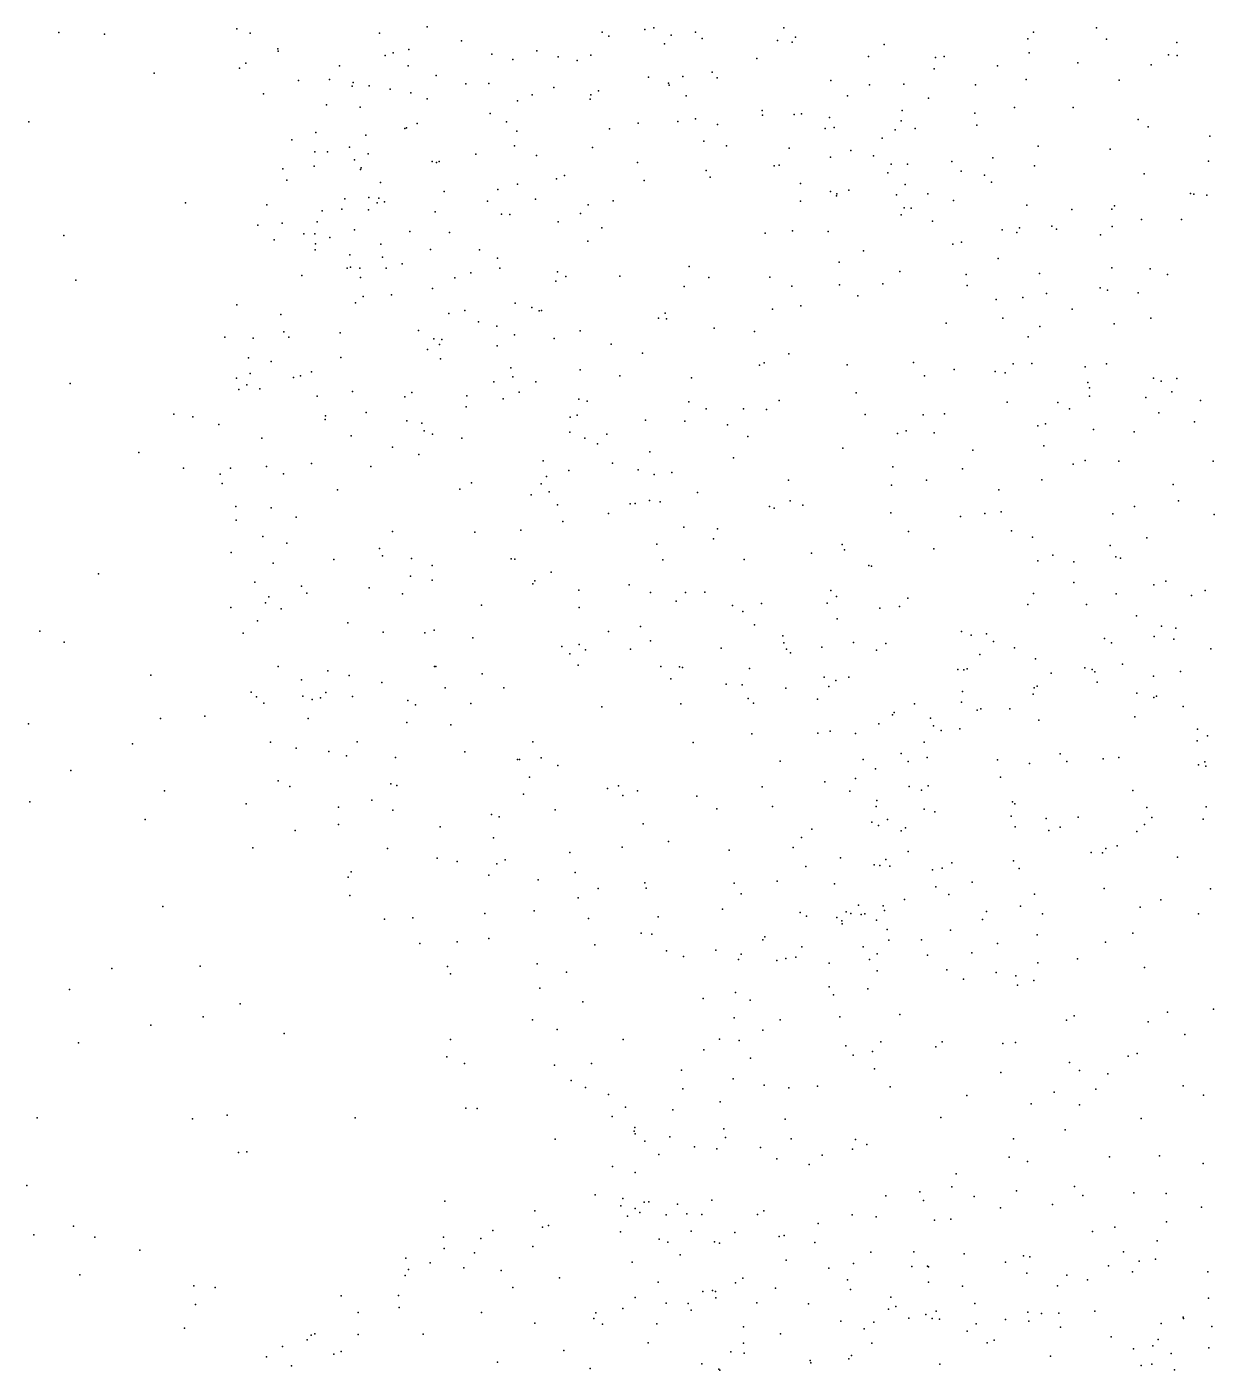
# Model space of a CAD drawing. Header units: metres. Extents: x -23.9 to 23.9, y -28.5 to 28.5.
# Drawn here: x -5.956 to -4.475, y 3.367 to 5.043 of the extents above; entities that cross this region are included whole.
import ezdxf

# ---------------------------------------------------------------- set-up
doc = ezdxf.new("R2010")
doc.units = ezdxf.units.M

msp = doc.modelspace()

# ---------------------------------------------------------------- linework, layer by layer
for p in [(-5.9161, 5.0362, 17.8818), (-5.8589, 5.0341, 20.8689), (-5.6941, 5.0406, -17.7011), (-5.6772, 5.0353, 1.3025), (-5.5159, 5.0353, 27.6552), (-5.4567, 5.0432, 28.8668), (-5.2383, 5.0364, 16.7361), (-5.2298, 5.0314, 16.9407), (-5.1849, 5.0399, 16.5648), (-5.1739, 5.0421, 14.6139), (-5.152, 5.033, 26.9834), (-5.1216, 5.0365, 16.4817), (-5.1134, 5.0285, 14.4303), (-5.0117, 5.042, 15.9918), (-4.9971, 5.0304, 16.3743), (-4.7073, 5.0281, 14.0381), (-4.7, 5.0365, 14.1394), (-4.6215, 5.0421, 14.1731), (-4.6092, 5.0279, 17.331), (-5.6428, 5.0157, 15.5616), (-5.6425, 5.0128, 15.0385), (-5.4988, 5.011, 28.7945), (-5.4793, 5.0149, 28.2329), (-5.4137, 5.0257, 14.7517), (-5.3198, 5.0134, 27.3421), (-5.1603, 5.0221, 21.286), (-5.0195, 5.0262, 13.7534), (-5.0014, 5.024, 17.2594), (-4.8864, 5.0213, 26.6382), (-4.5213, 5.0237, 14.2144), (-5.6828, 4.998, 7.1336), (-5.5659, 4.9947, 27.7779), (-5.5089, 5.0076, 27.569), (-5.4801, 4.9947, 28.1022), (-5.3759, 5.0091, 14.0882), (-5.3496, 5.0025, 14.2432), (-5.2933, 5.006, 15.9123), (-5.2695, 5.0012, -17.4579), (-5.2522, 5.0078, 14.3429), (-5.0454, 5.0037, 16.4456), (-4.906, 5.0064, 13.7478), (-4.8224, 5.0048, 2.3261), (-4.8117, 5.0062, 7.4848), (-4.7451, 4.9946, 26.0982), (-4.7058, 5.0109, 17.3295), (-4.6448, 4.9984, 26.5479), (-4.5535, 4.9959, 25.7669), (-4.5317, 5.0082, 29.1275), (-4.5211, 5.0073, 26.5471), (-5.7969, 4.9854, 16.4765), (-5.6905, 4.9918, 15.3062), (-5.5783, 4.9777, 14.9468), (-5.4454, 4.9827, 15.8069), (-5.1805, 4.9805, 16.6968), (-5.1374, 4.9812, 16.6022), (-5.1009, 4.9867, 13.7114), (-5.0949, 4.9795, 15.9542), (-4.8243, 4.991, 13.7605), (-4.7093, 4.9777, 13.8385), (-5.6171, 4.9763, -12.5616), (-5.55, 4.9694, 28.4876), (-5.5486, 4.9739, 28.6051), (-5.5287, 4.9697, 28.3617), (-5.5025, 4.9655, 14.8482), (-5.4769, 4.9611, 28.8621), (-5.4081, 4.9721, 13.9742), (-5.3797, 4.9726, 11.7657), (-5.2983, 4.9677, 14.6805), (-5.2429, 4.9635, 14.4372), (-5.1555, 4.9729, 16.9912), (-5.1547, 4.9706, 14.5227), (-4.9532, 4.9764, 16.0317), (-4.9046, 4.9709, 16.2147), (-4.8619, 4.9716, -16.3756), (-4.7725, 4.971, 17.2837), (-4.5932, 4.9768, -16.9534), (-5.6607, 4.9596, 15.1426), (-5.582, 4.9459, 27.909), (-5.4565, 4.9536, 14.0837), (-5.3439, 4.9511, 14.3779), (-5.3257, 4.9586, -12.5888), (-5.2533, 4.9528, 13.7237), (-5.2523, 4.9586, 27.2282), (-5.1336, 4.957, 26.8611), (-4.9324, 4.9571, 29.2222), (-4.8312, 4.9542, 26.5835), (-5.5399, 4.943, 28.701), (-5.3778, 4.9352, -22.8489), (-5.1219, 4.9284, 13.6322), (-5.0385, 4.939, 16.5341), (-5.0381, 4.9329, 29.2096), (-4.9989, 4.9337, 17.1375), (-4.9895, 4.9349, 13.6281), (-4.9546, 4.93, 16.4787), (-4.8642, 4.9387, 16.3895), (-4.7733, 4.9357, 29.2206), (-4.7239, 4.9427, 24.4075), (-4.6508, 4.9427, 29.1897), (-4.5697, 4.9275, 26.5141), (-5.9535, 4.9248, 22.1607), (-5.5952, 4.9115, 12.2773), (-5.4842, 4.9164, 14.1971), (-5.4822, 4.9171, 13.9561), (-5.4691, 4.9228, 16.6861), (-5.3577, 4.9247, 29.0282), (-5.3448, 4.9131, 14.749), (-5.2289, 4.916, 29.1284), (-5.1932, 4.9231, 26.9739), (-5.1437, 4.925, 29.1734), (-5.0942, 4.9213, 16.6791), (-4.9602, 4.9166, 26.6467), (-4.9487, 4.9175, 24.7465), (-4.8728, 4.9147, 16.2722), (-4.8651, 4.9258, 17.202), (-4.8479, 4.9164, 13.6406), (-4.7709, 4.9205, 13.6928), (-4.557, 4.9186, 14.0203), (-5.6254, 4.9021, 27.7435), (-5.5331, 4.908, 15.6732), (-5.3475, 4.8946, 13.7077), (-5.1115, 4.9007, 15.9243), (-5.0831, 4.8949, 16.8353), (-4.8889, 4.9045, 16.15), (-4.6945, 4.8944, 17.1825), (-4.4803, 4.9068, 29.1063), (-5.5968, 4.8872, 27.5746), (-5.5808, 4.8874, 28.0279), (-5.5534, 4.8933, 27.4802), (-5.5472, 4.8771, 14.9624), (-5.5299, 4.8846, 14.1021), (-5.3959, 4.8842, -19.458), (-5.32, 4.8826, 12.474), (-5.2501, 4.8926, 13.6387), (-5.0049, 4.8917, 17.0372), (-4.9535, 4.8805, 16.5815), (-4.9279, 4.8889, 13.5901), (-4.8996, 4.8825, 17.1199), (-4.7509, 4.8797, 26.5258), (-4.6045, 4.8907, 13.8113), (-5.6366, 4.8661, 27.6631), (-5.5974, 4.8692, 15.0695), (-5.5397, 4.8653, -16.7838), (-5.539, 4.8674, 14.0123), (-5.4501, 4.8752, 14.3738), (-5.445, 4.8739, 13.777), (-5.4414, 4.8752, 27.3229), (-5.1941, 4.8741, 15.8996), (-5.1085, 4.8638, 26.7736), (-5.0237, 4.8697, 16.9441), (-5.0176, 4.8707, 16.6715), (-4.8821, 4.861, 15.9617), (-4.8778, 4.8719, 29.2381), (-4.8572, 4.8719, -20.6096), (-4.8022, 4.8754, 17.1429), (-4.7905, 4.8632, 16.3869), (-4.6988, 4.8699, 13.6752), (-4.4821, 4.8758, 17.047), (-5.6316, 4.8521, 15.3497), (-5.5147, 4.849, 28.2782), (-5.3439, 4.8468, -18.9903), (-5.2952, 4.8535, 15.8446), (-5.2854, 4.8579, 14.5441), (-5.1859, 4.8517, 6.2751), (-5.1034, 4.8556, 13.5592), (-4.9907, 4.8479, -15.1153), (-4.8604, 4.8466, 16.5875), (-4.7613, 4.8582, 16.4901), (-4.7527, 4.8495, 29.2231), (-4.5621, 4.8598, 17.0838), (-5.559, 4.8288, 28.5125), (-5.5291, 4.8304, 27.3995), (-5.5169, 4.8294, 13.8434), (-5.4353, 4.8377, 28.9335), (-5.3684, 4.8401, -13.1869), (-5.3215, 4.8284, 14.7802), (-4.9534, 4.8377, 16.7556), (-4.946, 4.8324, 16.8637), (-4.9454, 4.835, 7.8063), (-4.9307, 4.8395, 16.673), (-4.8709, 4.8336, 26.5611), (-4.8322, 4.835, 15.8634), (-4.7999, 4.8267, 16.3058), (-4.5042, 4.8352, 16.9242), (-4.5002, 4.8343, 13.9217), (-4.484, 4.8331, 14.0134), (-5.7578, 4.8238, 2.1124), (-5.6565, 4.8213, 27.8679), (-5.5874, 4.8138, 15.458), (-5.5628, 4.8158, 28.1461), (-5.5297, 4.8151, 15.5975), (-5.5189, 4.8238, 28.769), (-5.5096, 4.8251, 14.3417), (-5.4465, 4.8125, 14.4463), (-5.3812, 4.8259, 15.7716), (-5.2653, 4.8103, 14.6288), (-5.2558, 4.8213, 29.1087), (-5.2244, 4.8261, 26.9948), (-4.9909, 4.8256, 26.5891), (-4.8615, 4.8174, 16.9712), (-4.8528, 4.8168, 13.5502), (-4.7087, 4.8209, 12.6593), (-4.6522, 4.8154, 16.9917), (-4.6023, 4.8156, 16.6099), (-4.5993, 4.8198, 26.492), (-5.6677, 4.7959, 27.714), (-5.6372, 4.7983, 27.9889), (-5.5935, 4.7999, 14.0992), (-5.3639, 4.8095, -14.7027), (-5.3534, 4.8091, 29.0312), (-5.2933, 4.7999, 27.1734), (-4.8653, 4.8085, 16.7533), (-4.826, 4.8007, 16.8604), (-4.6774, 4.7946, 13.6222), (-4.6021, 4.7941, 13.6963), (-4.5653, 4.8029, 16.8134), (-4.5158, 4.803, 13.8326), (-5.9096, 4.783, 24.2081), (-5.6472, 4.7773, 27.5819), (-5.6104, 4.7849, 28.0694), (-5.5966, 4.7849, 14.0129), (-5.5779, 4.7802, 15.3748), (-5.5471, 4.7901, 28.6408), (-5.4783, 4.788, 27.3108), (-5.4287, 4.7866, 17.3719), (-5.2386, 4.7923, 13.5512), (-5.0351, 4.786, 13.5006), (-5.001, 4.7887, 15.867), (-4.9563, 4.7877, 29.2199), (-4.7393, 4.7899, 16.3819), (-4.7211, 4.7867, 16.8402), (-4.7178, 4.7923, 16.7517), (-4.6715, 4.7907, 29.1959), (-4.6166, 4.7839, 16.5178), (-5.5963, 4.7652, 13.9245), (-5.5958, 4.7725, 27.4591), (-5.5141, 4.772, 13.7556), (-5.4523, 4.7653, 28.8942), (-5.3914, 4.7651, 27.2381), (-5.2561, 4.7758, 27.0844), (-4.9122, 4.7637, 13.4995), (-4.801, 4.7719, 16.2038), (-4.7899, 4.7744, 26.5252), (-5.5531, 4.7586, 15.1569), (-5.5521, 4.7434, 28.5505), (-5.5124, 4.756, 15.0601), (-5.4877, 4.7477, -13.7759), (-5.3687, 4.7545, 14.8795), (-5.1297, 4.7441, 15.8237), (-4.9427, 4.7496, 26.5982), (-4.7442, 4.7541, 15.8102), (-5.8947, 4.7273, 16.2635), (-5.6128, 4.7332, 14.2524), (-5.5564, 4.7421, 15.2581), (-5.5404, 4.742, 15.4484), (-5.5398, 4.7304, 28.4417), (-5.5075, 4.7422, 15.527), (-5.422, 4.73, 15.6407), (-5.402, 4.7364, 14.559), (-5.3658, 4.742, 13.5809), (-5.294, 4.7374, 15.7603), (-5.2836, 4.7317, 14.6611), (-5.2162, 4.7323, 26.9408), (-5.105, 4.7307, 12.9059), (-5.029, 4.7309, 26.6572), (-4.8671, 4.7379, 26.5482), (-4.7843, 4.7344, 15.9815), (-4.6927, 4.7353, 25.1028), (-4.6023, 4.7424, 9.253), (-4.5548, 4.7414, 26.4808), (-4.5332, 4.7343, 13.7177), (-5.4497, 4.7168, 9.2739), (-5.2959, 4.726, 14.821), (-5.1359, 4.7192, 29.1643), (-5.0016, 4.7197, 13.4587), (-4.9423, 4.7212, 11.0617), (-4.8882, 4.7227, 29.2203), (-4.7831, 4.7207, 16.0824), (-4.684, 4.7106, 13.5586), (-4.6171, 4.7176, 5.7612), (-4.6079, 4.7145, 13.6159), (-4.5697, 4.7115, 29.1479), (-5.6938, 4.6964, 27.6836), (-5.5458, 4.6987, 28.2116), (-5.5363, 4.707, 28.6267), (-5.5008, 4.7088, 28.7745), (-5.3466, 4.6984, 25.9616), (-5.3261, 4.6931, 13.5251), (-4.9903, 4.6951, -18.0475), (-4.9192, 4.7075, 15.7949), (-4.7468, 4.7031, 16.2125), (-4.7137, 4.7056, 15.7136), (-5.6389, 4.6845, 13.9172), (-5.4293, 4.6857, 9.6597), (-5.4094, 4.6894, 14.9974), (-5.3167, 4.6891, 29.0385), (-5.3137, 4.6893, 14.8976), (-5.168, 4.6799, 15.7614), (-5.1596, 4.686, 13.4603), (-5.1581, 4.6789, 26.8228), (-5.0259, 4.6912, 15.7936), (-4.7383, 4.6798, -23.2205), (-4.6521, 4.6912, 26.4897), (-4.5537, 4.6797, 24.6961), (-5.6351, 4.6629, 27.4733), (-5.565, 4.6613, 27.3716), (-5.4674, 4.6642, 15.4358), (-5.3926, 4.675, 28.944), (-5.3696, 4.6697, 14.6169), (-5.2656, 4.6641, 27.0709), (-5.0985, 4.6672, 26.7397), (-5.048, 4.6631, 29.1757), (-4.8093, 4.6734, 15.7154), (-4.6923, 4.6692, 15.8725), (-4.5995, 4.6727, 16.3888), (-5.7089, 4.6562, 27.777), (-5.6737, 4.6547, 23.726), (-5.6292, 4.656, -13.0253), (-5.4481, 4.6541, 1.1572), (-5.4411, 4.6468, 15.1544), (-5.4384, 4.6532, 27.2424), (-5.3691, 4.6452, 22.9467), (-5.3475, 4.6588, 15.6219), (-5.2982, 4.6545, 14.7273), (-5.227, 4.6475, 11.7253), (-4.7069, 4.6565, 15.9661), (-5.6793, 4.6304, 27.5844), (-5.6509, 4.6255, 28.0611), (-5.5641, 4.6305, -12.6335), (-5.4561, 4.6407, 15.2683), (-5.4399, 4.6292, 14.5835), (-5.1879, 4.6362, 29.1075), (-5.0052, 4.6354, 26.6496), (-5.6773, 4.6108, 14.1658), (-5.6006, 4.6127, 28.151), (-5.3523, 4.6177, 15.0688), (-5.2656, 4.6152, 14.8929), (-5.0421, 4.621, 15.7059), (-5.0362, 4.6241, 13.4238), (-4.9325, 4.6216, 15.6917), (-4.8499, 4.6245, 29.1862), (-4.799, 4.6156, 10.251), (-4.7481, 4.6133, 13.4814), (-4.7356, 4.6117, -19.9416), (-4.7257, 4.6228, 29.1708), (-4.7022, 4.6232, 15.6194), (-4.6357, 4.6189, 15.8167), (-4.6093, 4.6226, 16.2711), (-5.902, 4.5981, 6.1658), (-5.6944, 4.6049, 26.9399), (-5.6815, 4.5967, 13.9899), (-5.6231, 4.6058, 13.7976), (-5.6143, 4.6079, 12.4725), (-5.3732, 4.6005, 27.1893), (-5.3496, 4.6064, 15.5062), (-5.321, 4.6002, 13.485), (-5.2163, 4.6078, 26.9732), (-5.1268, 4.6054, 7.4809), (-4.8362, 4.608, 13.447), (-4.6325, 4.5997, 16.1088), (-4.6302, 4.5927, 15.9819), (-4.5505, 4.6047, 1.2967), (-4.5409, 4.6012, 26.4932), (-4.5213, 4.6045, 16.3449), (-5.6915, 4.5907, 27.9575), (-5.6654, 4.5917, 14.2635), (-5.5939, 4.5826, 14.4286), (-5.5498, 4.5883, 21.8098), (-5.4843, 4.5818, 28.3949), (-5.4757, 4.5871, 13.5864), (-5.4069, 4.5827, 13.5359), (-5.3615, 4.579, 15.2394), (-5.3417, 4.5873, 28.9609), (-5.2673, 4.5785, 14.9977), (-5.2568, 4.5762, 15.5404), (-5.0176, 4.577, 22.8861), (-4.9215, 4.5868, 13.421), (-4.6303, 4.5825, 29.12), (-4.56, 4.5807, 1.9182), (-4.5276, 4.588, 13.6311), (-4.4917, 4.577, 29.037), (-5.7724, 4.5601, 0.9344), (-5.5326, 4.5622, 14.5265), (-5.4079, 4.569, 26.3957), (-5.2694, 4.5587, 14.7902), (-5.1303, 4.5752, 13.4175), (-5.1087, 4.5666, 1.1334), (-5.0619, 4.5665, 29.1339), (-5.0334, 4.5658, 15.6282), (-4.9101, 4.5595, 15.5946), (-4.8378, 4.5591, 6.2447), (-4.8112, 4.5604, 21.1331), (-4.733, 4.5751, -21.1185), (-4.67, 4.5746, 26.505), (-4.6553, 4.5667, 13.5189), (-4.5438, 4.5618, 16.2176), (-5.7488, 4.5568, 21.2323), (-5.7165, 4.5469, 27.7886), (-5.5839, 4.5532, 27.3819), (-5.5832, 4.5579, 13.7073), (-5.4817, 4.5516, 28.4914), (-5.4632, 4.5486, 28.7008), (-5.2781, 4.5561, 27.0883), (-5.1843, 4.5525, 29.0708), (-5.1352, 4.5511, 15.5681), (-5.0817, 4.5468, 26.7486), (-4.6947, 4.5453, 15.5492), (-4.6851, 4.5481, 21.4921), (-4.4994, 4.5503, 12.0642), (-5.6627, 4.53, 27.5285), (-5.5511, 4.5331, 28.2246), (-5.4604, 4.5394, 27.2492), (-5.4497, 4.5352, 14.6076), (-5.4133, 4.5302, 28.7912), (-5.2787, 4.5375, 15.1978), (-5.26, 4.53, 24.2843), (-5.2322, 4.5349, 15.0843), (-5.0565, 4.5321, 15.5408), (-4.87, 4.5357, 29.1499), (-4.8591, 4.5392, 9.0328), (-4.824, 4.5367, 15.5608), (-4.6255, 4.5407, 15.7833), (-4.5748, 4.5379, 13.571), (-5.8161, 4.512, 1.2685), (-5.4997, 4.5187, 28.3267), (-5.4667, 4.5097, 7.4374), (-5.2441, 4.5228, 15.3158), (-5.1788, 4.513, 15.4303), (-4.9382, 4.5177, 26.6328), (-4.776, 4.5151, 29.1219), (-4.6875, 4.5203, 29.1043), (-5.7605, 4.4927, 8.7613), (-5.702, 4.4928, 14.0032), (-5.6571, 4.4949, 13.8266), (-5.6006, 4.4984, 14.4425), (-5.5269, 4.4949, 27.3163), (-5.3118, 4.5017, 28.9187), (-5.2255, 4.4989, 14.8353), (-5.0744, 4.5056, 15.4592), (-4.8757, 4.4942, 15.4593), (-4.7887, 4.4919, 26.563), (-4.6507, 4.4976, 15.6078), (-4.6356, 4.5021, 15.7015), (-4.5939, 4.5015, 15.8682), (-4.4759, 4.5013, 26.4732), (-5.7146, 4.4851, 1.9294), (-5.6356, 4.4855, 28.0924), (-5.3077, 4.4821, 27.1405), (-5.2796, 4.4897, 6.1899), (-5.1935, 4.4904, 26.9995), (-5.1733, 4.4846, 13.4101), (-5.1515, 4.4872, 15.281), (-5.006, 4.4775, 15.4004), (-4.8337, 4.4777, 2.2008), (-4.69, 4.4782, 26.5166), (-5.7121, 4.4733, 14.088), (-5.5682, 4.4654, 13.6664), (-5.4158, 4.4666, 28.4433), (-5.401, 4.4745, 28.7259), (-5.3267, 4.4595, 17.1057), (-5.3145, 4.4729, 14.7132), (-5.3044, 4.463, 13.4531), (-5.1194, 4.4621, 5.4497), (-4.8773, 4.4713, 13.4081), (-4.7435, 4.4656, 5.0868), (-4.5259, 4.4721, 28.9842), (-5.695, 4.4447, 27.6874), (-5.651, 4.4432, 14.3705), (-5.2938, 4.447, 22.4251), (-5.2034, 4.4482, -17.0425), (-5.1972, 4.4487, 14.9445), (-5.1791, 4.4524, 29.0015), (-5.1657, 4.4505, 15.0884), (-5.0293, 4.4449, 15.3041), (-5.0238, 4.4426, 26.7321), (-5.0036, 4.4519, 29.0723), (-4.9879, 4.4465, 13.3928), (-4.5741, 4.4449, 13.5578), (-4.5194, 4.4518, 16.0179), (-5.6946, 4.4277, 27.8629), (-5.62, 4.4313, 13.7336), (-5.2874, 4.4262, 28.8677), (-5.2302, 4.4362, 28.9349), (-4.878, 4.4369, 29.0803), (-4.7913, 4.4324, 13.4324), (-4.7608, 4.4359, 29.0644), (-4.7405, 4.4383, 15.468), (-4.6013, 4.4355, 15.8156), (-4.4749, 4.4347, 12.7827), (-5.4999, 4.4135, 13.5782), (-5.3969, 4.4128, 27.2239), (-5.3395, 4.4153, 28.7683), (-5.1362, 4.4191, 26.9243), (-5.0945, 4.417, 15.173), (-4.856, 4.4138, 26.6226), (-4.7275, 4.4145, 26.5695), (-5.6615, 4.4075, 27.5709), (-5.6315, 4.3991, 28.0681), (-5.5158, 4.3925, 27.3274), (-5.1699, 4.3976, 27.0325), (-5.0994, 4.4044, 28.999), (-4.9388, 4.3975, 15.3251), (-4.8246, 4.3919, 15.3901), (-4.7014, 4.4065, 13.4592), (-4.6047, 4.3962, 28.9645), (-4.559, 4.4058, 15.9111), (-5.7009, 4.3875, 13.9435), (-5.6484, 4.3741, 16.9185), (-5.573, 4.3785, 13.6704), (-5.5121, 4.3833, 14.5675), (-5.4759, 4.38, 28.2706), (-5.3516, 4.3793, 28.385), (-5.347, 4.3789, 9.1276), (-5.1627, 4.3781, 13.405), (-5.061, 4.3785, 26.8355), (-4.9772, 4.3864, -17.6682), (-4.9358, 4.3906, -18.6821), (-4.6946, 4.377, 28.993), (-4.6759, 4.3841, 21.8003), (-4.6499, 4.3759, 15.551), (-4.5973, 4.3821, 13.5047), (-4.5917, 4.3804, 26.3754), (-5.8666, 4.3609, 22.762), (-5.4773, 4.3578, 5.5411), (-5.4504, 4.3712, 17.6671), (-5.3019, 4.3628, 2.2012), (-4.9056, 4.3711, 13.4035), (-4.9023, 4.3702, 26.6834), (-5.6715, 4.3505, 27.7087), (-5.6134, 4.3455, 27.5049), (-5.529, 4.3432, 28.1883), (-5.4503, 4.3527, 23.465), (-5.3248, 4.3483, 28.5023), (-5.3222, 4.3522, 27.1981), (-5.2672, 4.3406, 21.9025), (-5.2045, 4.3471, -15.1485), (-4.6499, 4.3499, 15.453), (-4.55, 4.3469, 28.8582), (-4.535, 4.3517, 26.2428), (-5.6582, 4.3244, 14.3293), (-5.6538, 4.3323, 13.8178), (-5.6065, 4.3367, 14.4354), (-5.4873, 4.3358, 4.9346), (-5.1778, 4.3373, -20.6736), (-5.1459, 4.3268, 28.865), (-5.1343, 4.3374, 14.8942), (-5.1103, 4.3378, 26.9969), (-5.0393, 4.3239, 15.1548), (-4.9577, 4.3242, 8.0963), (-4.9532, 4.3398, 26.7527), (-4.9459, 4.3325, 28.961), (-4.857, 4.3306, 13.0727), (-4.7003, 4.3364, 25.3106), (-4.5972, 4.336, 15.7075), (-4.503, 4.3337, 28.7553), (-4.4859, 4.3402, 15.9772), (-5.7013, 4.3189, 14.1475), (-5.6385, 4.3172, 27.967), (-5.3888, 4.3219, 27.2554), (-5.2669, 4.3186, 28.6302), (-5.0758, 4.3214, 15.0732), (-5.0626, 4.314, 28.8954), (-4.8918, 4.3178, 10.8379), (-4.8675, 4.3202, 15.3196), (-4.7072, 4.3225, 15.3929), (-4.6341, 4.3225, 28.8807), (-4.5717, 4.3082, 13.4487), (-5.668, 4.3023, 25.194), (-5.5555, 4.2997, 27.4375), (-5.4478, 4.2906, 13.554), (-5.1905, 4.2949, 27.1601), (-5.0483, 4.2971, 26.921), (-4.9452, 4.3047, 15.2356), (-4.5404, 4.2954, 28.2131), (-4.5225, 4.2931, 28.6793), (-5.9395, 4.2892, 27.0765), (-5.9092, 4.2755, -22.3517), (-5.686, 4.2868, 14.2384), (-5.5112, 4.2879, 14.5544), (-5.4596, 4.287, 1.5225), (-5.3994, 4.2808, 14.6409), (-5.2305, 4.2887, 14.7469), (-5.1781, 4.2771, 28.7223), (-5.0129, 4.2834, 13.4012), (-5.0116, 4.2746, 1.4387), (-4.9246, 4.2752, 28.8833), (-4.8842, 4.2738, 26.7496), (-4.7902, 4.289, 26.5895), (-4.7781, 4.2841, 28.8879), (-4.7587, 4.2858, 26.5115), (-4.75, 4.2764, 23.1093), (-4.6117, 4.28, 28.778), (-4.6028, 4.2749, 15.4306), (-4.5496, 4.2827, 28.3592), (-4.5251, 4.2791, 28.5947), (-5.2887, 4.2702, 27.2179), (-5.2787, 4.2609, 13.457), (-5.2671, 4.2725, 8.5429), (-5.2592, 4.2658, 25.1249), (-5.203, 4.2668, 7.4066), (-5.0898, 4.268, 14.8678), (-5.0082, 4.2669, 22.3803), (-5.0034, 4.2621, 28.8478), (-4.9641, 4.2695, 26.8338), (-4.8961, 4.2655, 13.4166), (-4.767, 4.26, 26.4285), (-4.7239, 4.2686, 26.3387), (-4.479, 4.2672, 13.4239), (-5.6422, 4.2453, 13.826), (-5.4473, 4.2452, 27.3413), (-5.4455, 4.245, 28.2239), (-5.2682, 4.2467, 28.3399), (-5.165, 4.2452, 28.509), (-5.1418, 4.2447, 28.6333), (-5.1381, 4.2441, 13.4219), (-5.0544, 4.2426, 14.9471), (-4.7944, 4.2415, -22.9797), (-4.7872, 4.2411, 11.1852), (-4.7828, 4.2423, 13.4108), (-4.6976, 4.2548, 13.4201), (-4.6362, 4.2437, 15.3575), (-4.6271, 4.2414, 26.1785), (-4.5892, 4.2482, 28.4576), (-5.8013, 4.2343, 17.7142), (-5.6134, 4.2284, 27.8867), (-5.5806, 4.2396, 28.017), (-5.5537, 4.2338, -15.6476), (-5.513, 4.2251, 25.726), (-5.3881, 4.2361, 13.5271), (-5.1525, 4.2298, 14.7593), (-5.0837, 4.2233, 28.3907), (-4.9613, 4.2317, 1.899), (-4.9467, 4.2275, 15.142), (-4.9306, 4.2318, 22.0133), (-4.6783, 4.237, 10.3282), (-4.6235, 4.2387, 28.6507), (-4.6207, 4.2256, 28.3228), (-4.5505, 4.233, 15.712), (-4.5169, 4.2389, 15.8327), (-5.6759, 4.2132, 14.1622), (-5.6693, 4.2073, 6.1189), (-5.6114, 4.2082, 27.8042), (-5.5829, 4.2129, 13.7376), (-5.5497, 4.2079, 27.5258), (-5.4341, 4.2185, 12.9552), (-5.361, 4.2184, 28.2701), (-5.0637, 4.2221, 28.6773), (-5.0093, 4.2182, 15.0169), (-4.9553, 4.2204, 28.7472), (-4.7886, 4.2139, 5.6827), (-4.7006, 4.2105, 15.2912), (-4.6993, 4.2184, 26.2277), (-4.6955, 4.2207, 28.702), (-4.5714, 4.2117, 11.8882), (-4.5466, 4.2081, 13.3713), (-5.6604, 4.1996, 21.4792), (-5.6, 4.2038, 24.8334), (-5.5895, 4.2062, 27.6256), (-5.4806, 4.2028, 28.1464), (-5.4712, 4.1975, 14.5595), (-5.4019, 4.1991, 14.6105), (-5.2385, 4.1948, 14.6977), (-5.1401, 4.1988, 24.3493), (-5.0563, 4.2054, 28.5553), (-5.0494, 4.1994, 27.1814), (-4.9696, 4.2046, 26.9632), (-4.8485, 4.1986, 15.1936), (-4.7902, 4.2007, 28.4003), (-4.7704, 4.1908, 15.2292), (-4.7658, 4.1924, 26.3023), (-4.7298, 4.1925, 22.667), (-4.55, 4.2065, 28.1481), (-4.5137, 4.1954, 15.4361), (-5.9536, 4.1735, -15.4215), (-5.789, 4.1805, 11.8597), (-5.7339, 4.1834, 22.4052), (-5.605, 4.1801, 14.3655), (-5.482, 4.1753, 13.6215), (-4.8933, 4.1735, 26.9084), (-4.876, 4.1848, 28.46), (-4.8741, 4.1878, 28.6503), (-4.8285, 4.1808, 28.5483), (-4.6934, 4.1784, 28.2993), (-4.5736, 4.1824, 26.077), (-5.427, 4.1722, 27.394), (-5.0515, 4.1613, 4.6767), (-4.9694, 4.1622, 27.1484), (-4.9539, 4.1643, 27.0591), (-4.9224, 4.1616, 28.3575), (-4.8249, 4.1711, 26.8225), (-4.8152, 4.1654, 26.3738), (-4.7919, 4.1675, 13.3652), (-4.4956, 4.1668, 15.7615), (-4.4831, 4.1586, 26.0189), (-5.8241, 4.1485, 1.3554), (-5.6518, 4.1507, 13.9844), (-5.6197, 4.1431, 13.8697), (-5.544, 4.1511, 27.9549), (-5.3249, 4.151, 13.5186), (-5.1247, 4.1503, 10.5731), (-4.8364, 4.1506, 28.3158), (-4.4959, 4.1523, 15.5061), (-5.5793, 4.1393, -18.9612), (-5.5573, 4.1336, 27.8185), (-5.4961, 4.1316, 28.0327), (-5.4096, 4.1388, 28.1536), (-5.3438, 4.1293, 6.2153), (-5.3415, 4.1291, 16.6824), (-5.3144, 4.1312, 27.328), (-5.016, 4.127, 28.3216), (-4.9125, 4.1292, 23.4319), (-4.8653, 4.1368, 26.5128), (-4.8567, 4.1267, -20.3917), (-4.8327, 4.1318, 15.0811), (-4.7452, 4.1286, 28.2398), (-4.7054, 4.1241, 13.3298), (-4.667, 4.1364, 26.1133), (-4.6587, 4.1267, 28.1627), (-4.6132, 4.13, 15.1941), (-4.5937, 4.1317, 28.1027), (-4.4867, 4.1261, 15.6384), (-5.9008, 4.1156, -12.7094), (-5.3287, 4.1072, 24.6531), (-5.2937, 4.1217, 14.6446), (-4.8972, 4.1175, 14.9061), (-4.7413, 4.1072, 15.1113), (-4.4946, 4.1224, -22.0822), (-4.4851, 4.1208, 28.05), (-5.7843, 4.0901, 7.3697), (-5.6425, 4.1027, 14.0626), (-5.6279, 4.0956, 14.18), (-5.5017, 4.0989, 27.6052), (-5.4944, 4.0965, 14.4729), (-5.2316, 4.0928, 23.7188), (-5.2177, 4.0963, 13.5012), (-5.1943, 4.0901, 17.8384), (-5.0386, 4.095, 13.4548), (-4.9604, 4.1013, 27.2239), (-4.9292, 4.0895, 14.7807), (-4.9221, 4.1055, 13.4062), (-4.8551, 4.0954, 14.7153), (-4.8399, 4.0909, 13.3635), (-4.8317, 4.0964, 26.9174), (-4.5762, 4.0906, 13.2977), (-5.952, 4.0765, 8.481), (-5.6824, 4.0738, 12.4696), (-5.5255, 4.0782, 13.7502), (-5.3362, 4.0857, 27.3986), (-5.2123, 4.0842, 14.655), (-5.1203, 4.0835, 20.7174), (-4.8956, 4.078, 26.5954), (-4.7265, 4.0763, 20.7744), (-4.7236, 4.0738, 15.0352), (-5.567, 4.0696, 13.8433), (-5.4993, 4.0658, 27.8), (-5.3762, 4.0606, 13.6081), (-5.3665, 4.0578, 28.0964), (-5.2968, 4.0665, 28.1656), (-5.095, 4.0677, 28.2516), (-5.0257, 4.0707, 14.6822), (-4.8965, 4.0706, 27.117), (-4.8367, 4.067, 14.8158), (-4.8231, 4.064, 28.2058), (-4.7281, 4.0585, 28.1412), (-4.6443, 4.0572, 28.0416), (-4.559, 4.0693, 15.1192), (-4.5525, 4.0566, 27.5293), (-4.4847, 4.07, 13.2991), (-5.8081, 4.0544, 0.6884), (-5.621, 4.0405, 8.2023), (-5.5672, 4.0481, 14.2818), (-5.4404, 4.045, 27.9497), (-5.1869, 4.0487, 27.357), (-4.9768, 4.0421, 28.2258), (-4.9017, 4.051, 26.5039), (-4.8937, 4.0466, 26.704), (-4.8825, 4.0544, 27.0336), (-4.8653, 4.04, 14.6431), (-4.86, 4.0439, 27.3437), (-4.7231, 4.0453, 14.9334), (-4.6844, 4.0556, 12.967), (-4.681, 4.0406, 13.2924), (-4.6671, 4.0449, -15.0572), (-4.5713, 4.0393, -23.5269), (-4.5619, 4.0481, 27.6851), (-4.4885, 4.0546, 27.9877), (-5.3738, 4.0313, -20.2424), (-5.1555, 4.0267, 28.1859), (-4.9895, 4.032, 27.2902), (-5.6738, 4.0191, 4.829), (-5.506, 4.0182, 14.3742), (-5.444, 4.0061, 14.4381), (-5.2785, 4.0132, 27.4613), (-5.2131, 4.0196, 13.5529), (-5.0798, 4.0162, 13.4491), (-4.9999, 4.0194, 25.0021), (-4.9411, 4.0065, 27.3942), (-4.8567, 4.0144, 26.8427), (-4.6281, 4.013, 27.396), (-4.614, 4.0127, 27.7922), (-4.6098, 4.018, 26.0117), (-4.5959, 4.0213, 15.0217), (-4.5204, 4.0071, 27.6109), (-5.5513, 3.9891, 13.9668), (-5.419, 4.0019, 13.7035), (-5.3698, 3.9991, 27.6054), (-5.3593, 4.0038, 14.5205), (-4.9842, 3.9957, 14.6246), (-4.8988, 3.9977, 27.1977), (-4.892, 3.9971, 26.3616), (-4.8843, 4.0043, 28.1524), (-4.8796, 3.9959, 26.9613), (-4.8263, 3.9913, 26.2175), (-4.8142, 3.9936, 28.101), (-4.8019, 4.0001, 27.4575), (-4.7253, 4.0028, 27.4183), (-4.7181, 3.993, 28.0131), (-5.555, 3.9824, 14.1382), (-5.3795, 3.9848, 27.7069), (-5.3181, 3.9789, 13.6297), (-5.2719, 3.9882, 28.0592), (-5.185, 3.9753, 27.4608), (-5.0735, 3.9749, 14.6085), (-5.0198, 3.9774, 28.142), (-4.9483, 3.9741, 11.5205), (-4.7766, 3.9762, -17.8038), (-5.553, 3.9594, -14.8086), (-5.2683, 3.9567, 14.5388), (-5.2434, 3.968, 27.5253), (-5.1834, 3.9685, 28.0939), (-5.0649, 3.9616, 27.452), (-4.822, 3.9701, 27.2226), (-4.8058, 3.9609, 28.0229), (-4.6988, 3.9611, 27.8429), (-4.6122, 3.9681, 14.9108), (-4.4795, 3.9677, 27.7541), (-5.7864, 3.9456, 26.8206), (-5.3232, 3.9404, 27.7758), (-5.088, 3.9424, 28.0672), (-4.9911, 3.9384, 8.361), (-4.934, 3.9389, 26.646), (-4.9183, 3.9475, 10.9446), (-4.8877, 3.9466, 26.8826), (-4.8862, 3.9407, 28.0377), (-4.861, 3.9545, 14.5881), (-4.7587, 3.9396, 26.1005), (-4.7164, 3.946, 27.7562), (-4.5673, 3.9451, 27.3721), (-4.5413, 3.954, 14.9906), (-5.5097, 3.9299, 14.023), (-5.4745, 3.9316, 14.2817), (-5.3847, 3.9371, 14.4207), (-5.2552, 3.9306, 27.9077), (-5.1684, 3.9327, 27.5508), (-4.9833, 3.9335, 28.0504), (-4.9457, 3.9321, 13.3703), (-4.9393, 3.928, 26.5171), (-4.9387, 3.9243, 26.9747), (-4.9281, 3.937, 26.4286), (-4.9153, 3.9357, 27.1001), (-4.9105, 3.9368, 27.5253), (-4.8961, 3.9287, 22.3747), (-4.7637, 3.9296, 14.6505), (-4.689, 3.9368, 27.3594), (-4.4945, 3.9367, 27.4721), (-5.3795, 3.9057, 13.781), (-5.1897, 3.9126, 14.5272), (-5.1764, 3.9112, 27.9496), (-5.0353, 3.9077, 27.9863), (-4.8829, 3.917, 27.3792), (-4.8039, 3.9164, 27.7408), (-4.6955, 3.9106, 13.2595), (-4.5765, 3.9125, 10.1822), (-5.4657, 3.8996, 14.2035), (-5.4189, 3.9015, 13.8559), (-5.2474, 3.8981, 13.637), (-5.1581, 3.8903, 27.819), (-5.0963, 3.8914, 27.8911), (-5.0377, 3.9042, 27.5844), (-4.9892, 3.8954, -17.2323), (-4.9125, 3.8956, 27.6748), (-4.8807, 3.9036, 27.9268), (-4.8397, 3.9042, 26.2059), (-4.745, 3.8997, 27.5094), (-4.6103, 3.9014, 25.9793), (-5.3195, 3.8741, 14.3964), (-5.1366, 3.8832, 13.549), (-5.0683, 3.8796, 27.7499), (-5.0649, 3.8864, 13.4594), (-5.0205, 3.8783, 27.8439), (-5.0093, 3.8808, 27.4063), (-4.9966, 3.8825, 27.0761), (-4.9552, 3.8749, 26.811), (-4.9048, 3.8796, 27.3017), (-4.8954, 3.8866, 27.77), (-4.8326, 3.8852, 27.6056), (-4.777, 3.8878, 13.2798), (-4.6947, 3.8753, 14.8274), (-4.6454, 3.8805, 14.9011), (-5.8498, 3.8682, 5.3831), (-5.7398, 3.8712, 9.5928), (-5.4312, 3.871, 13.9899), (-5.4274, 3.8619, 14.1285), (-5.2825, 3.8638, 13.7347), (-4.8954, 3.8655, 14.5712), (-4.8081, 3.8667, 14.6123), (-4.7877, 3.8551, 27.4377), (-4.7466, 3.8635, 14.7023), (-4.7222, 3.8592, 26.0521), (-4.5619, 3.8698, 27.4835), (-5.9027, 3.8421, 15.9602), (-5.3159, 3.8439, 13.8111), (-5.0719, 3.8385, 14.4628), (-4.9551, 3.8455, 26.6303), (-4.9069, 3.8429, 26.326), (-4.7202, 3.8474, 11.9424), (-4.6997, 3.8535, 9.1407), (-5.6897, 3.8241, 21.2595), (-5.2622, 3.827, 14.3463), (-5.1122, 3.8308, 5.9379), (-5.0536, 3.8287, 26.932), (-4.9495, 3.8356, 26.5152), (-5.7361, 3.8079, 17.9203), (-5.325, 3.8043, 13.9374), (-5.0737, 3.8068, 27.1216), (-5.0162, 3.8045, 13.4012), (-4.9416, 3.8081, 26.4174), (-4.8671, 3.8112, 26.2259), (-4.6496, 3.8094, 4.6799), (-4.5332, 3.8139, -20.5824), (-4.4758, 3.8176, 15.0971), (-5.8013, 3.7977, 1.74), (-5.2944, 3.7923, 14.2486), (-5.038, 3.7913, 27.262), (-4.6591, 3.8038, 27.5312), (-4.557, 3.8017, 15.0458), (-5.8916, 3.7756, 8.058), (-5.6348, 3.7874, 23.5322), (-5.4274, 3.7799, 11.678), (-5.2121, 3.78, 13.6793), (-5.0919, 3.7801, 13.4809), (-5.0673, 3.7786, 26.8235), (-4.9344, 3.7718, 14.5089), (-4.8905, 3.7768, 27.4551), (-4.8141, 3.7771, 13.2867), (-4.7386, 3.7749, 14.793), (-4.7225, 3.7761, 13.2547), (-4.5116, 3.786, 13.2415), (-5.432, 3.7583, 8.0744), (-5.1114, 3.7668, 27.0576), (-5.0531, 3.7565, 14.4235), (-4.9251, 3.7603, 17.6787), (-4.901, 3.7647, 13.3267), (-4.8219, 3.7705, 26.1673), (-4.5821, 3.759, 27.5738), (-4.571, 3.7625, 25.9461), (-5.4098, 3.7498, 9.866), (-5.2975, 3.7479, 14.0607), (-5.2516, 3.75, 17.9237), (-5.1391, 3.7414, 13.5566), (-4.8986, 3.7433, 16.9187), (-4.7411, 3.7388, 26.073), (-4.6552, 3.751, 14.9423), (-4.6427, 3.7412, 25.9973), (-5.2767, 3.7285, 13.8579), (-5.0749, 3.7308, 11.9734), (-5.036, 3.723, 20.7398), (-4.9695, 3.7215, 13.3807), (-4.8791, 3.7206, 26.2637), (-4.6074, 3.7368, -13.4706), (-4.5135, 3.7219, -22.929), (-5.2589, 3.7199, 14.1368), (-5.2303, 3.7111, 13.7523), (-5.1374, 3.7181, 23.5269), (-5.0053, 3.7197, 27.3975), (-4.7834, 3.7099, -12.9758), (-4.6743, 3.7142, 27.5917), (-4.6226, 3.7179, 13.2491), (-4.488, 3.7102, 24.704), (-5.4082, 3.6942, 20.8845), (-5.394, 3.6938, 12.3081), (-5.2092, 3.6955, 16.6507), (-5.1502, 3.6922, 26.8927), (-5.0911, 3.702, 9.998), (-4.7033, 3.6997, 5.8464), (-4.6427, 3.6984, 7.5694), (-5.9431, 3.6821, 11.0694), (-5.7492, 3.6808, 6.3918), (-5.706, 3.6853, 11.4927), (-5.5465, 3.6819, 5.8166), (-5.2257, 3.6838, 1.4789), (-5.01, 3.6805, 12.7756), (-4.8158, 3.6826, 27.5677), (-4.5657, 3.6814, 15.0574), (-5.297, 3.6555, 24.3122), (-5.1983, 3.6653, 14.1904), (-5.1973, 3.6699, 11.3977), (-5.197, 3.6622, 13.6861), (-5.154, 3.6584, 13.5953), (-5.0866, 3.6684, 26.697), (-5.0843, 3.6577, 13.4957), (-5.0024, 3.6557, 26.5769), (-4.9223, 3.6552, 26.407), (-4.7253, 3.6558, 14.8598), (-4.6605, 3.6672, 14.9522), (-5.6919, 3.639, 4.4487), (-5.6813, 3.6396, 26.6417), (-5.185, 3.653, 26.9588), (-5.1229, 3.646, 27.3048), (-5.0951, 3.6432, 14.3399), (-5.0408, 3.6451, 9.3768), (-4.926, 3.6429, 13.3646), (-4.908, 3.6487, 27.5405), (-5.2254, 3.6213, 14.0079), (-5.1676, 3.6362, -14.606), (-5.0202, 3.631, 27.4619), (-4.9801, 3.6237, 21.99), (-4.9637, 3.6354, 26.4775), (-4.7305, 3.6328, 27.6311), (-4.7078, 3.6275, 13.2755), (-4.6055, 3.6336, 9.753), (-4.5431, 3.6345, 27.65), (-4.4884, 3.625, 15.1112), (-5.197, 3.6138, 27.0989), (-4.7968, 3.6123, 26.18), (-5.9558, 3.5975, 17.7426), (-4.8421, 3.5899, 14.5393), (-4.8022, 3.5961, 14.6204), (-4.7214, 3.5908, 26.0939), (-4.6491, 3.5964, 27.6566), (-4.5751, 3.5884, 13.2739), (-4.5346, 3.5878, 25.9707), (-5.4346, 3.5781, 11.1306), (-5.2469, 3.5862, 22.3402), (-5.2148, 3.5724, 26.9688), (-5.2123, 3.5816, 28.8254), (-5.1859, 3.5767, 26.8251), (-5.1801, 3.5772, 28.9414), (-5.1442, 3.5743, 28.7545), (-5.1013, 3.5794, 28.8521), (-4.8844, 3.5848, 12.3831), (-4.8376, 3.579, 26.2576), (-4.7744, 3.5838, 14.709), (-4.7414, 3.5698, 14.7978), (-4.6763, 3.5741, 14.916), (-4.6388, 3.5852, 26.0353), (-4.4908, 3.5706, 29.3854), (-5.3222, 3.5662, 28.7982), (-5.2065, 3.5596, 29.0226), (-5.197, 3.5689, 13.7737), (-5.1913, 3.5639, 27.2139), (-5.1585, 3.5612, 13.6794), (-5.1327, 3.5624, 27.3481), (-5.114, 3.5613, 8.1807), (-5.0444, 3.5615, 28.9527), (-5.0364, 3.5662, 28.7912), (-4.9264, 3.561, 14.4595), (-4.8966, 3.5584, 27.5865), (-4.8236, 3.5545, 13.343), (-4.8032, 3.5555, 27.6327), (-5.947, 3.5363, 9.9072), (-5.8975, 3.5469, 14.6694), (-5.3744, 3.5416, 28.7317), (-5.3128, 3.5458, 28.6678), (-5.3053, 3.5476, 6.4093), (-5.2153, 3.5399, 4.6174), (-5.127, 3.5405, 14.2343), (-5.0728, 3.5389, 14.3087), (-4.9689, 3.5504, 28.8621), (-4.6268, 3.5402, 29.3912), (-4.5989, 3.5458, 29.1804), (-4.5345, 3.5524, 29.4709), (-5.8712, 3.533, 7.025), (-5.4362, 3.533, 28.8493), (-5.3895, 3.5317, 29), (-5.3249, 3.5216, 29.0909), (-5.1673, 3.5309, 14.1266), (-5.1564, 3.527, 29.1194), (-5.0983, 3.5274, 28.5961), (-5.092, 3.5258, 27.4276), (-5.0176, 3.534, 26.5307), (-5.0114, 3.5354, 14.3858), (-4.9728, 3.5264, 29.0256), (-4.546, 3.5288, 27.6875), (-5.8151, 3.517, 13.6559), (-5.483, 3.5068, 28.7689), (-5.4352, 3.5191, 26.4334), (-5.3974, 3.5137, 28.6522), (-5.141, 3.5111, 26.6751), (-5.0086, 3.5045, 28.572), (-4.9031, 3.5146, 26.4419), (-4.8495, 3.5147, 26.3498), (-4.7866, 3.5126, 14.6313), (-4.7125, 3.51, 13.3179), (-4.7047, 3.5087, 29.4228), (-4.588, 3.515, 15.0191), (-4.5684, 3.5034, 29.5961), (-4.548, 3.5059, 29.0114), (-5.8898, 3.4861, 23.8555), (-5.4796, 3.4929, 29.0159), (-5.4529, 3.5011, 21.6844), (-5.4109, 3.4948, 29.0798), (-5.3644, 3.4916, 28.5605), (-5.2006, 3.5019, 28.5205), (-4.9555, 3.4945, 27.5697), (-4.9247, 3.5002, 28.6442), (-4.8518, 3.4964, 28.9252), (-4.8325, 3.4972, 4.6865), (-4.8311, 3.4962, 14.5091), (-4.7352, 3.5018, 29.249), (-4.7087, 3.4883, 29.1148), (-4.6588, 3.4859, 29.5492), (-4.6066, 3.4974, -14.6418), (-4.5768, 3.4898, 26.035), (-4.4828, 3.49, 29.6393), (-5.7474, 3.4726, 24.7357), (-5.7211, 3.4702, 0.8188), (-5.4839, 3.4855, 28.6679), (-5.3496, 3.4704, 29.1805), (-5.2916, 3.4823, 28.5112), (-5.1682, 3.4769, 14.0013), (-5.0717, 3.4761, 26.565), (-5.0628, 3.4819, 5.8508), (-5.0219, 3.4695, 13.5342), (-4.9323, 3.48, -21.9095), (-4.8312, 3.4771, 28.7355), (-4.7886, 3.4719, 26.2636), (-4.6701, 3.4725, 26.119), (-4.6328, 3.4798, 29.018), (-5.5636, 3.4598, 28.8703), (-5.4923, 3.4604, 21.2987), (-5.1971, 3.4581, 27.2748), (-5.1128, 3.4653, 29.219), (-5.1007, 3.4668, 13.6572), (-5.0969, 3.4652, -20.1221), (-5.0965, 3.4573, 28.4677), (-4.9286, 3.4678, 28.561), (-4.8782, 3.4583, 29.1067), (-4.4818, 3.457, 28.1181), (-5.7455, 3.4491, 6.032), (-5.5426, 3.4391, 29.04), (-5.4913, 3.4454, 28.5823), (-5.3889, 3.4394, 28.493), (-5.2461, 3.4386, 26.9616), (-5.2126, 3.444, 26.805), (-5.1583, 3.4509, 13.9131), (-5.1311, 3.4503, 14.0983), (-5.127, 3.4421, 13.7634), (-5.0453, 3.4514, 14.2741), (-4.9808, 3.4499, 23.2221), (-4.881, 3.4433, 14.4241), (-4.8718, 3.4469, 17.4224), (-4.8343, 3.4368, 26.3805), (-4.8215, 3.441, 29.3652), (-4.7733, 3.4504, 28.8645), (-4.7071, 3.4396, 28.9838), (-4.6901, 3.438, 27.6926), (-4.6688, 3.4385, 28.8913), (-4.6238, 3.4408, 14.94), (-5.759, 3.4198, 9.4278), (-5.3224, 3.4258, -18.6758), (-5.2488, 3.4317, 27.0614), (-5.2376, 3.4245, 27.1683), (-5.1701, 3.425, 28.406), (-5.0619, 3.4213, 29.2713), (-4.9406, 3.4285, 14.364), (-4.8993, 3.4272, 27.6187), (-4.8557, 3.432, 29.2315), (-4.8264, 3.4318, 28.6069), (-4.8173, 3.4309, 29.4541), (-4.7718, 3.4249, 14.5369), (-4.735, 3.4304, 29.597), (-4.7062, 3.4285, 14.7962), (-4.6664, 3.421, 13.3705), (-4.541, 3.4256, 28.1869), (-4.5135, 3.4332, 27.7188), (-4.5133, 3.4318, 26.0465), (-4.4776, 3.4219, 13.3683), (-5.606, 3.4052, -22.403), (-5.6013, 3.4111, 22.5071), (-5.5965, 3.4125, 28.682), (-5.5424, 3.4119, 18.0274), (-5.4613, 3.4123, 29.1968), (-5.0156, 3.4127, -18.2626), (-4.9115, 3.4187, 13.4748), (-4.783, 3.4159, 27.6694), (-4.7493, 3.4046, 28.6723), (-4.6034, 3.409, 29.7162), (-4.5447, 3.4055, 15.0123), (-5.6368, 3.3969, 28.9423), (-5.5729, 3.3871, 2.035), (-5.5636, 3.3905, 29.1191), (-5.2862, 3.392, 28.3838), (-5.1807, 3.4013, 26.7069), (-5.0777, 3.3902, 28.3802), (-5.0621, 3.401, 14.1792), (-5.0611, 3.3886, 27.5001), (-4.9274, 3.3855, 26.4362), (-4.9018, 3.4008, 28.4755), (-4.7582, 3.4014, 13.4079), (-4.5754, 3.394, 28.8472), (-4.5515, 3.3977, 28.0719), (-4.5284, 3.3882, 29.771), (-4.4814, 3.395, 28.5275), (-5.6571, 3.3837, 28.8009), (-5.6257, 3.3726, 29.0562), (-5.3689, 3.3774, 29.3001), (-5.2531, 3.3692, 0.884), (-5.1137, 3.3753, 26.604), (-4.9789, 3.3794, 28.3998), (-4.9778, 3.3765, 22.8032), (-4.9304, 3.3816, 29.4084), (-4.8169, 3.3749, 28.5125), (-4.6791, 3.3846, 28.727), (-4.5658, 3.3729, 26.1147), (-4.5526, 3.3746, 28.4557), (-5.0926, 3.3683, 13.8576), (-5.0916, 3.3673, 14.0023), (-4.5245, 3.3677, 27.9598)]:
    msp.add_point(p)

doc.saveas('drawing.dxf')
